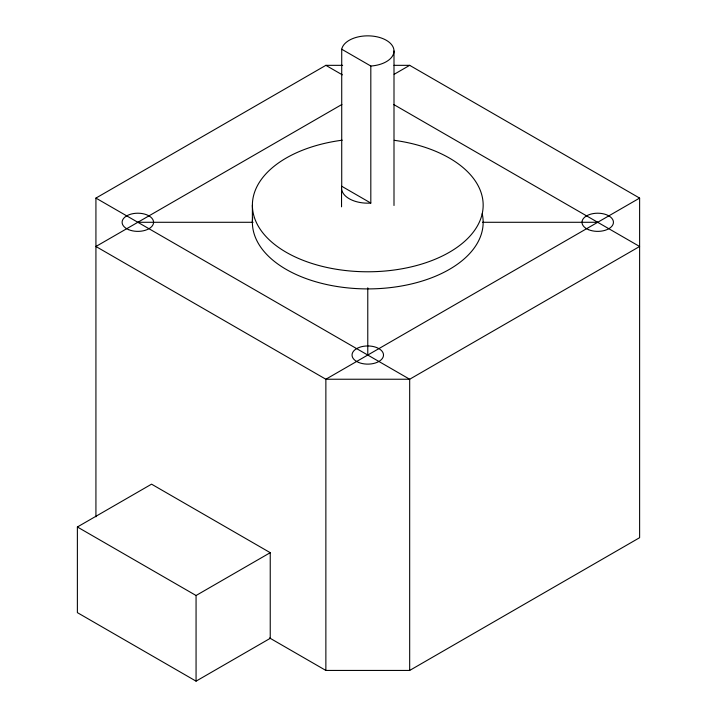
<?xml version="1.0" encoding="UTF-8"?>
<svg xmlns="http://www.w3.org/2000/svg" width="717" height="717" viewBox="0 0 717 717"><rect width="100%" height="100%" fill="white"/><g stroke="black" fill="none" stroke-linecap="round" stroke-linejoin="round"><path stroke-width="1.08" d="M341.543 206.828L341.543 188.051M95.926 516.796L95.926 198.089L325.868 65.337L342.627 65.337M341.892 104.476L95.926 246.487L325.868 379.239L409.676 379.239L639.618 246.487L393.651 104.476M394.189 74.281L409.676 65.337L639.618 198.089L639.618 537.687L409.676 670.44L325.868 670.44L269.592 637.96M639.618 198.089L325.868 379.239L325.868 670.44M77.382 526.986L151.556 484.163L270.237 552.682L270.237 638.327L196.064 681.15L77.382 612.632L77.382 526.986L196.064 595.504L270.237 552.682M394.036 65.337L409.676 65.337M137.834 222.288L253.083 222.288M482.46 222.288L597.709 222.288M341.722 49.231L370.814 66.027L370.814 203.063L341.722 186.268L341.722 49.231A26.224 15.138 0 0 1 368.789 35.859A26.224 15.138 0 0 1 393.974 50.405A26.224 15.138 0 0 1 370.814 66.027M325.868 65.337L342.323 74.846M95.926 198.089L409.676 379.239L409.676 670.44M394 50.988L394 205.492M367.776 287.822L367.776 355.04M252.384 205.161L252.384 222.288M196.064 595.504L196.064 681.15M394.305 140.326A115.383 66.618 0 0 1 462.752 242.991A115.383 66.618 0 0 1 272.218 242.498A115.383 66.618 0 0 1 342.242 140.191M482.209 213.747A115.383 66.618 0 0 1 371.065 288.879A115.383 66.618 0 0 1 252.68 217.538M370.814 203.063A26.224 15.138 0 0 1 341.722 186.268M588.478 229.646A15.738 9.088 0 0 0 613.358 223.229A15.738 9.088 0 0 0 591.292 213.998A15.738 9.088 0 0 0 588.478 229.646M128.603 229.646A15.738 9.088 0 0 0 153.483 223.229A15.738 9.088 0 0 0 131.417 213.998A15.738 9.088 0 0 0 128.603 229.646M358.536 362.399A15.738 9.088 0 0 0 383.425 355.982A15.738 9.088 0 0 0 361.35 346.75A15.738 9.088 0 0 0 358.536 362.399"/></g></svg>
